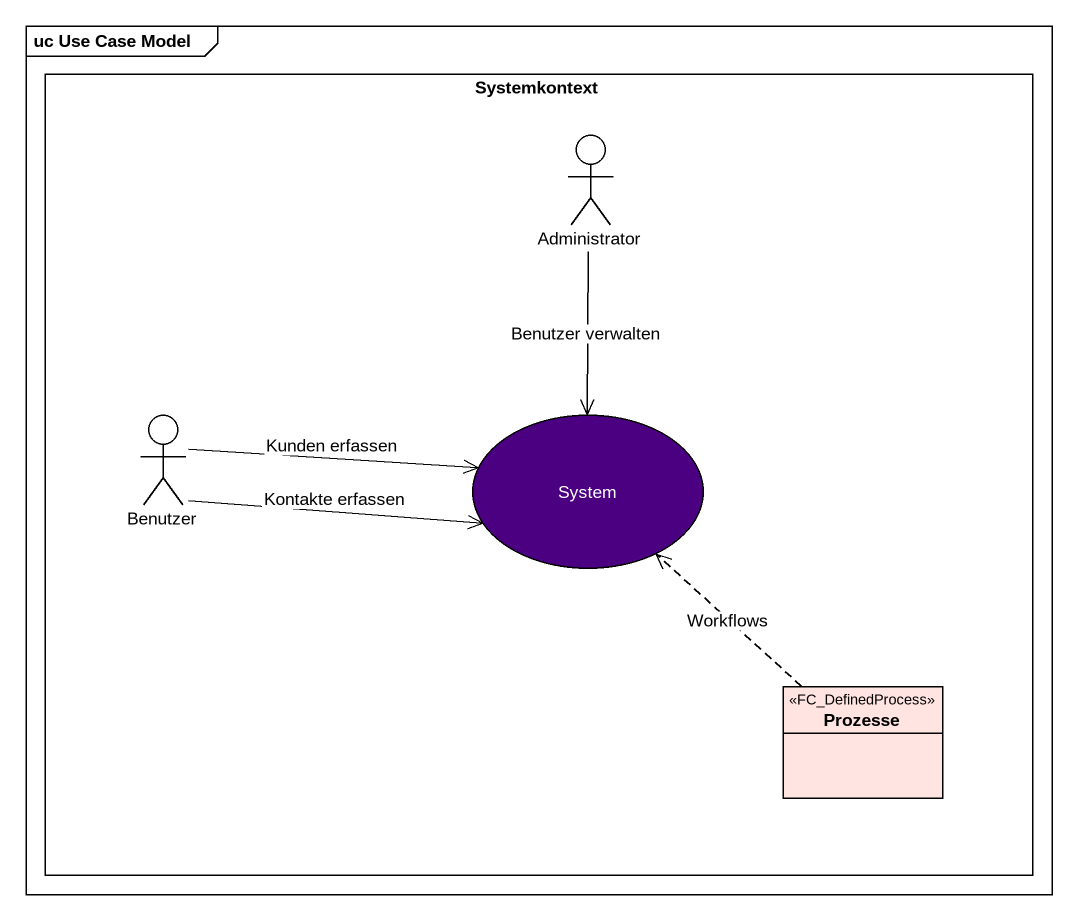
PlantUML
@startuml
mainframe uc Use Case Model
allowmixing
hide circle
hide empty members
rectangle Systemkontext {
  actor Administrator
  actor Benutzer
  usecase System #4B0082
  class Prozesse <<FC_DefinedProcess>> #FFE4E1
}
Administrator --> System : Benutzer verwalten
Benutzer -right-> System : Kunden erfassen
Benutzer -right-> System : Kontakte erfassen
Prozesse .up.> System : Workflows
@enduml
